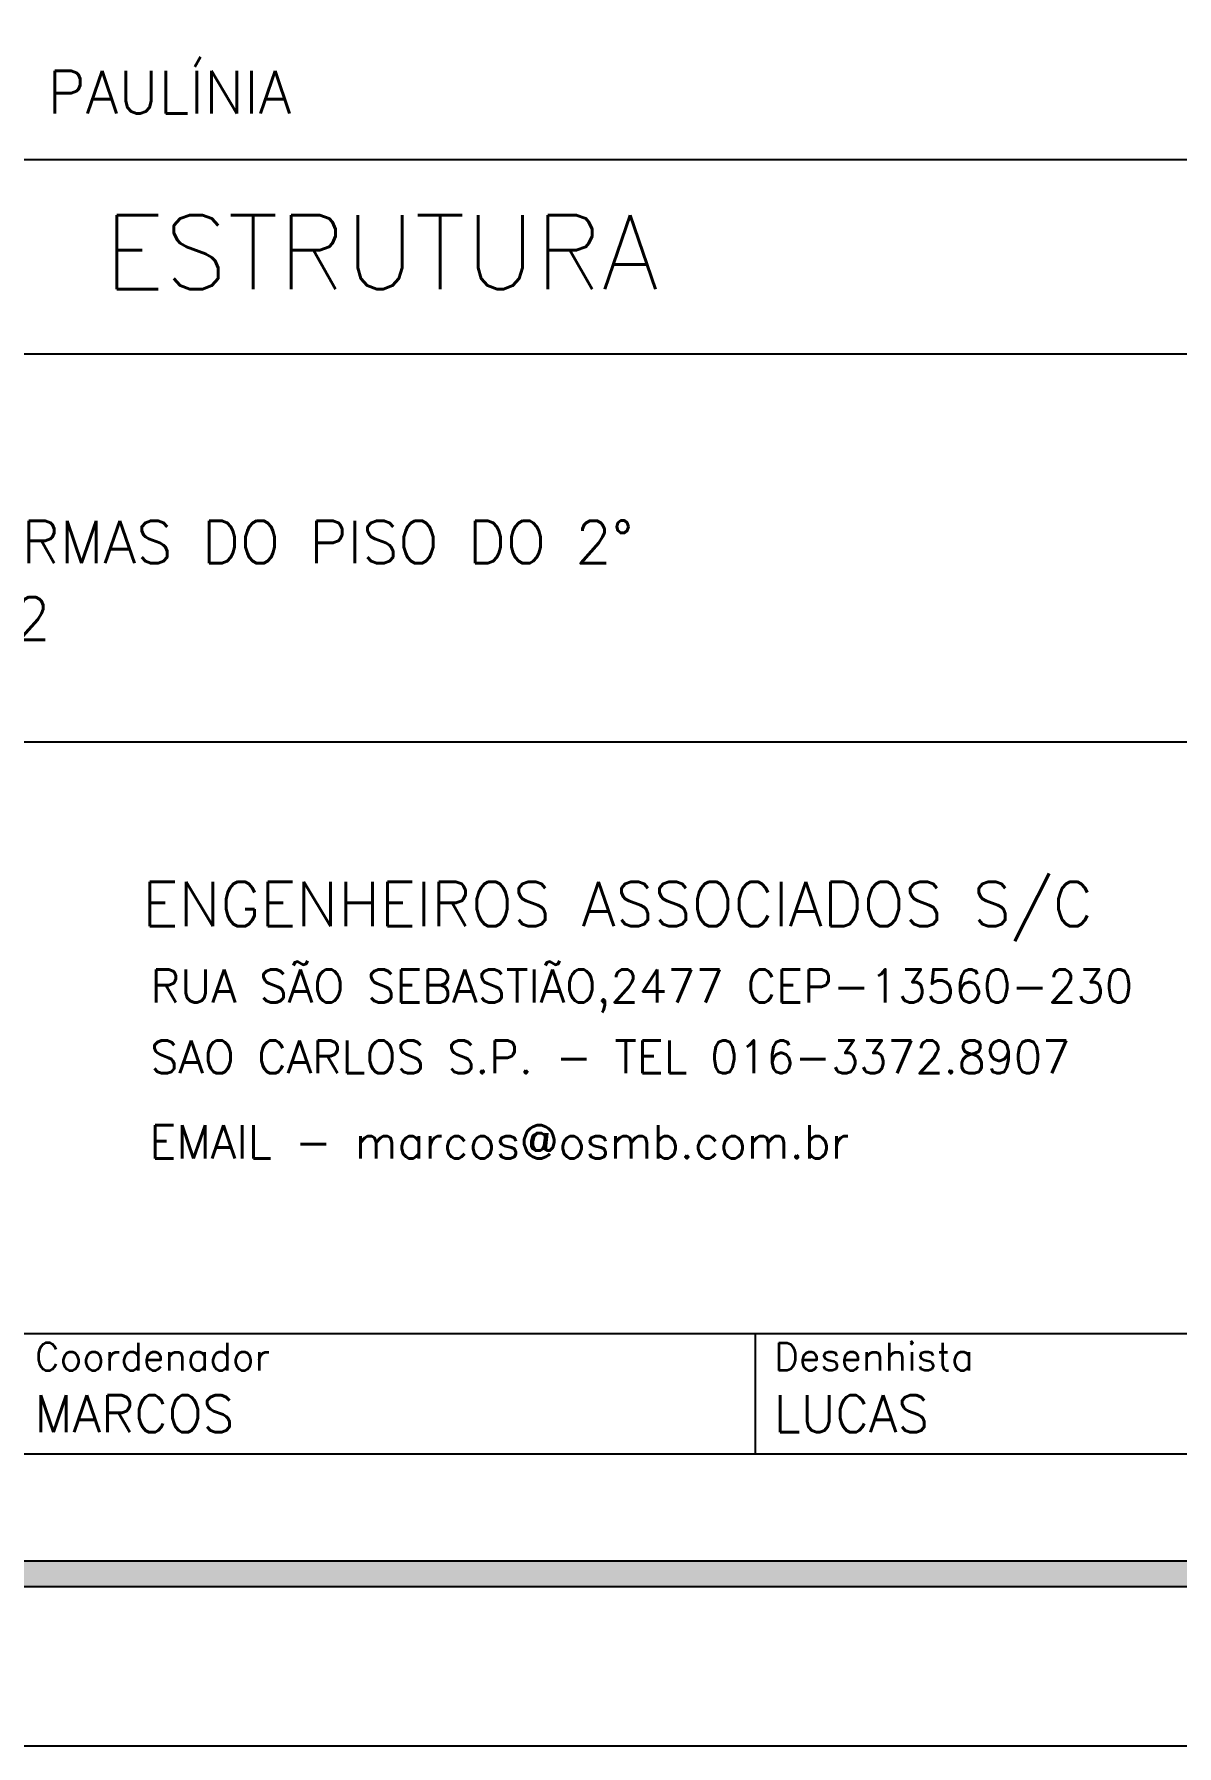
# Model space of a CAD drawing. Extents: x 187 to 6132, y 3709 to 7914.
# Drawn here: x 5436.4 to 5745.5, y 3709.2 to 4172.1 of the extents above; entities that cross this region are included whole.
import ezdxf

# ---------------------------------------------------------------- set-up
doc = ezdxf.new("R2010")
doc.units = 0
doc.header["$LTSCALE"] = 100
doc.header["$MEASUREMENT"] = 0
doc.layers.get('0').update_dxf_attribs({"color": 245, "linetype": 'CONTINUOUS'})
for name, color, linetype in [('16', 5, 'CONTINUOUS'), ('9', 3, 'CONTINUOUS'), ('TEX1', 7, 'CONTINUOUS'), ('TEX2', 7, 'CONTINUOUS')]:
    doc.layers.add(name, color=color, linetype=linetype)
doc.styles.get("Standard").update_dxf_attribs({"font": 'ROMANS.SHX'})

# ---------------------------------------------------------------- blocks, each defined once
blk = doc.blocks.new('CARIMBO_UNION', base_point=(735.032049, -4583.115153))
for p, q in [((718.532049, -4575.465153), (734.032049, -4575.465153)), ((718.532049, -4576.515153), (734.032049, -4576.515153)), ((718.532049, -4578.615153), (734.032049, -4578.615153)), ((718.532049, -4581.815153), (734.032049, -4581.815153)), ((726.032049, -4582.465153), (726.032049, -4581.815153)), ((718.532049, -4582.465153), (734.032049, -4582.465153))]:
    blk.add_line(p, q)
at = {"layer": 'TEX1'}
for s, p in [('Coordenador', (722.132049, -4582.015153)), ('Desenhista', (726.132049, -4582.015153))]:
    blk.add_text(s, height=0.15, dxfattribs=at).set_placement(p)

msp = doc.modelspace()

# ---------------------------------------------------------------- linework, layer by layer
for points in [[(186.530458, 3709.209975), (6131.530458, 3709.209975), (6131.530458, 7914.209975), (186.530458, 7914.209975), (186.530458, 3709.209975)], [(6081.530458, 3759.209975), (6081.530458, 3752.209975), (304.530458, 3752.209975), (304.530458, 7871.209975), (6081.530458, 7871.209975), (6081.530458, 7864.209975), (311.530458, 7864.209975), (311.530458, 3759.209975), (6081.530458, 3759.209975)], [(311.530458, 3759.209975), (6081.530458, 3759.209975), (6081.530458, 7864.209975), (311.530458, 7864.209975), (311.530458, 3759.209975)]]:
    msp.add_lwpolyline(points)
for points in [[(6081.530458, 3752.209975), (304.530458, 3752.209975), (311.530458, 3759.209975)], [(6081.530458, 3752.209975), (311.530458, 3759.209975), (6081.530458, 3759.209975)]]:
    msp.add_solid(points)

# ---------------------------------------------------------------- block references
at = {"xscale": 50, "yscale": 50}
msp.add_blockref('CARIMBO_UNION', (6081.530458, 3755.709975), dxfattribs=at)

# ---------------------------------------------------------------- texts
for s, height, p in [('RUA SÃO SEBASTIÃO,2477 CEP-13560-230', 8.94, (5467.804593, 3910.243203)), ('SAO CARLOS S.P. - TEL 016-3372.8907', 8.88, (5467.804593, 3891.089495)), ('EMAIL - marcos@osmb.com.br', 9, (5467.54817, 3868.054924))]:
    msp.add_text(s, height=height).set_placement(p)
at = {"layer": '16', "color": 4}
for s, p in [('PLANTA BAIXA DAS FORMAS DO PISO DO 2%%d', (5263.385806, 4029.046637)), ('PAVIMENTO - TORRE 2', (5262.855608, 4008.368929))]:
    msp.add_text(s, height=11.5, dxfattribs=at).set_placement(p)
at = {"layer": '9'}
msp.add_text('ENGENHEIROS ASSOCIADOS S/C', height=12, dxfattribs=at).set_placement((5465.641412, 3930.870093))
at = {"layer": 'TEX1'}
for s, height, p in [('AV. DOS PIONEIROS - PAULÍNIA', 11.5, (5261.530458, 4150.709975)), ('MARCOS', 10, (5436.491598, 3794.015493)), ('LUCAS', 10, (5636.491598, 3794.015493))]:
    msp.add_text(s, height=height, dxfattribs=at).set_placement(p)
at = {"layer": 'TEX2'}
msp.add_text('ESTRUTURA', height=20, dxfattribs=at).set_placement((5455.329937, 4103.209975))

doc.saveas('drawing.dxf')
